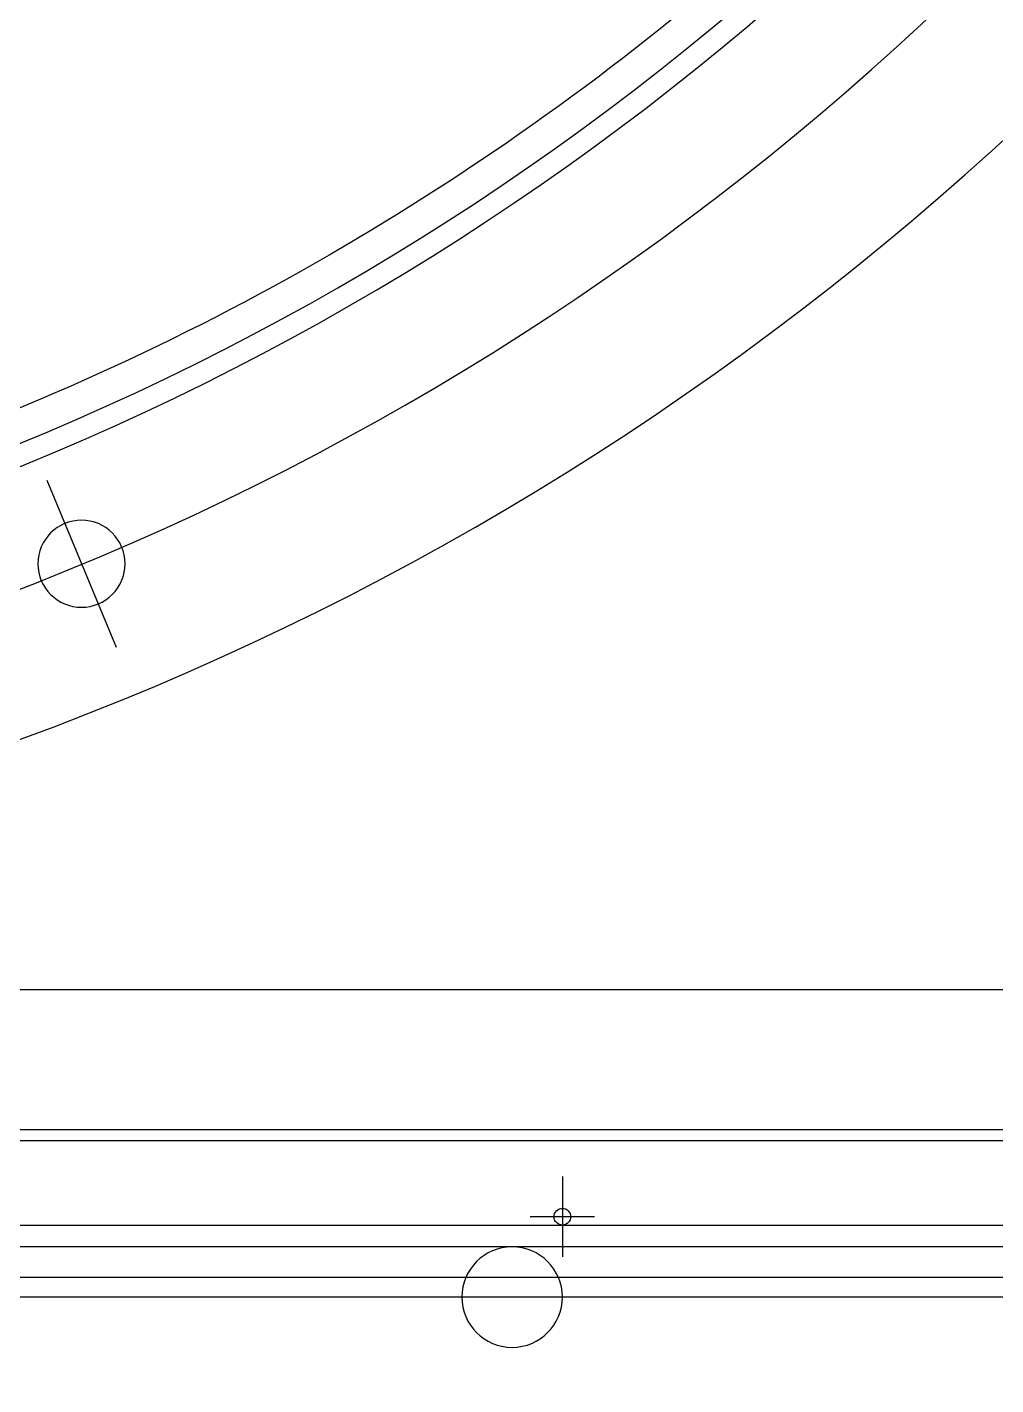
# Model space of a CAD drawing. Header units: millimetres. Extents: x 89450 to 753248, y -530175 to 1209785.
# Drawn here: x 97693.9 to 97838.4, y -89797 to -89594.3 of the extents above; entities that cross this region are included whole.
import ezdxf

# ---------------------------------------------------------------- set-up
doc = ezdxf.new("R2010")
doc.units = ezdxf.units.MM
doc.header["$LTSCALE"] = 150
doc.linetypes.add('CENTER', pattern=[50.8, 31.75, -6.35, 6.35, -6.35])
doc.layers.add('------00 Load Bank', color=3, linetype='Continuous')

# ---------------------------------------------------------------- blocks, each defined once
blk = doc.blocks.new('A$Cd768ecee')
at = {"color": 0}
for p, q in [((100, 1080), (1080, 1080)), ((103.2, 1076.8), (1076.8, 1076.8))]:
    blk.add_line(p, q, dxfattribs=at)
blk = doc.blocks.new('A$Ca2785acc')
at = {"color": 0}
for p, q in [((985, 1002), (0, 1002)), ((260, 987), (260, 999)), ((983.4, 981.6), (1.6, 981.6)), ((985, 980), (0, 980))]:
    blk.add_line(p, q, dxfattribs=at)
at = {"color": 0, "linetype": 'CENTER'}
blk.add_line((255.2, 993), (264.8, 993), dxfattribs=at)
at = {"color": 0}
blk.add_circle((260, 993), 1.25, dxfattribs=at)
blk = doc.blocks.new('A$C02650c35')
at = {"color": 0, "linetype": 'CENTER'}
for p, q in [((25, 1040), (25, 45)), ((146.94, 698.06), (122, 708.39))]:
    blk.add_line(p, q, dxfattribs=at)
at = {"color": 0}
for centre, radius in [((522.5, 542.5), 441), ((522.5, 542.5), 403), ((522.5, 542.5), 399.8), ((25, 767.5), 7.5), ((134.47, 703.23), 6.5), ((134.47, 703.23), 6.5)]:
    blk.add_circle(centre, radius, dxfattribs=at)
at = {"color": 0, "linetype": 'CENTER'}
blk.add_circle((522.5, 542.5), 420, dxfattribs=at)
blk.add_circle((522.5, 542.5), 420, dxfattribs=at)
at = {"color": 0}
blk.add_arc((522.5, 542.5), 395, 139.1258, 161.5122, dxfattribs=at)

msp = doc.modelspace()

# ---------------------------------------------------------------- linework, layer by layer
at = {"layer": '------00 Load Bank', "color": 161, "ltscale": 2, "elevation": 0}
msp.add_lwpolyline([(98046.23, -90170.34), (98046.23, -89738.04), (97036.23, -89738.04), (97036.23, -90170.34)], close=True, dxfattribs=at)

# ---------------------------------------------------------------- block references
at = {"layer": '------00 Load Bank', "color": 161, "rotation": 180}
for name, p in [('A$Cd768ecee', (98131.23, -88696.41, 0)), ('A$Ca2785acc', (98033.73, -88778.91, 0))]:
    msp.add_blockref(name, p, dxfattribs=at)
at = {"layer": '------00 Load Bank', "color": 161, "xscale": -1, "rotation": 270}
msp.add_blockref('A$C02650c35', (96998.73, -89808.91, 0), dxfattribs=at)

doc.saveas('drawing.dxf')
